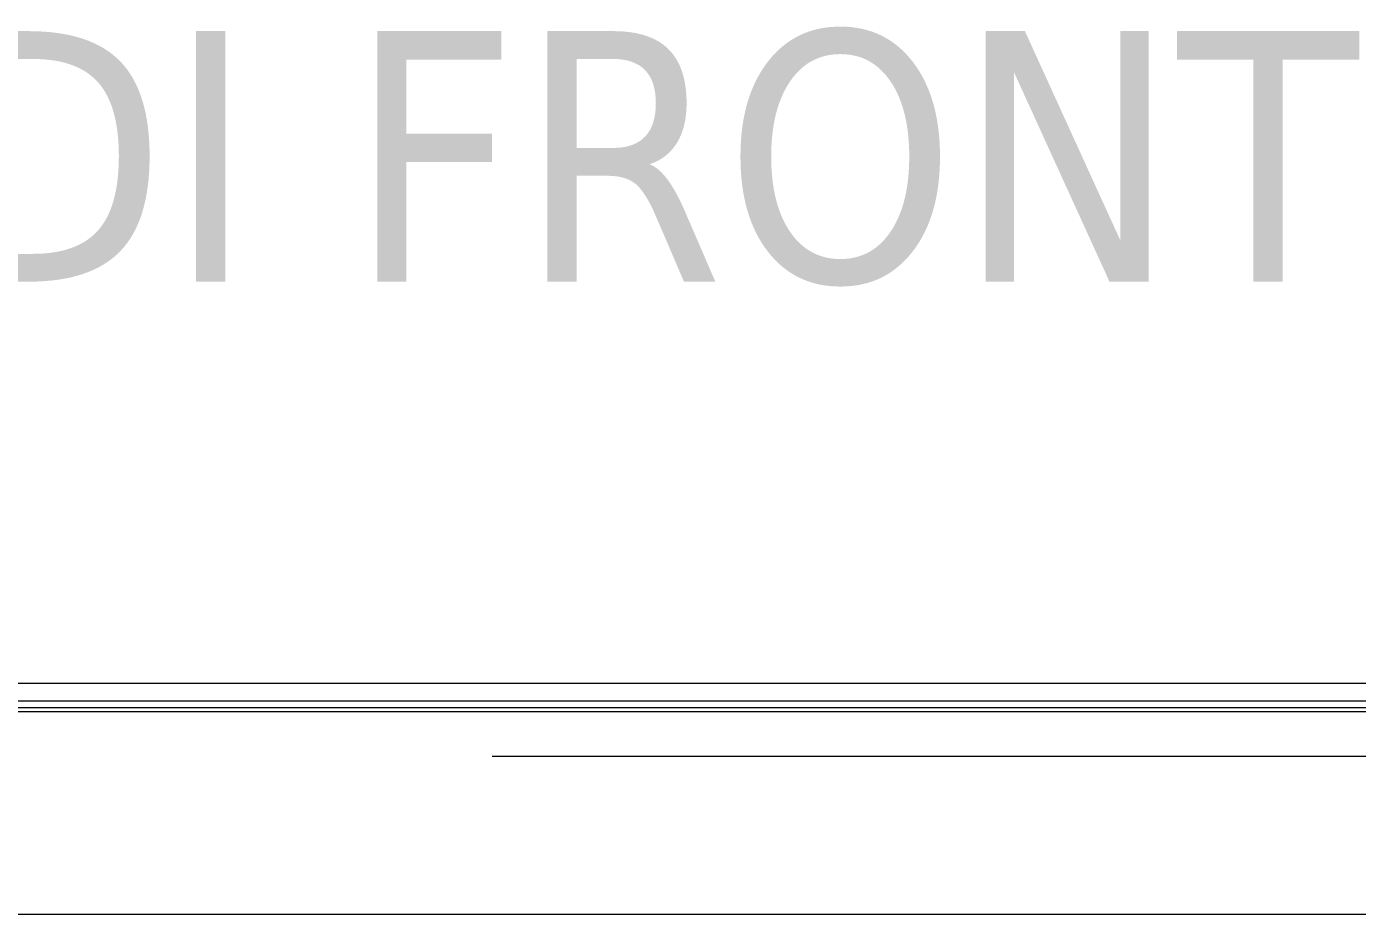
# Model space of a CAD drawing. Header units: millimetres. Extents: x 1359 to 3577, y 1333 to 3557.
# Drawn here: x 1595.7 to 1898.3, y 3354.6 to 3556.5 of the extents above; entities that cross this region are included whole.
import ezdxf
from ezdxf.enums import TextEntityAlignment as Align

# ---------------------------------------------------------------- set-up
doc = ezdxf.new("R2010")
doc.units = ezdxf.units.MM
doc.layers.add('000-PI-Oprema', color=30, linetype='Continuous', lineweight=5)
doc.layers.add('000-PI-ORMAR', color=2, linetype='Continuous')
doc.layers.add('002-PI-Kabelska kanalica', color=150, linetype='Continuous')
doc.styles.add('Tahoma', font='tahoma.ttf')

# ---------------------------------------------------------------- blocks, each defined once
blk = doc.blocks.new('montazna 2000x1000')
at = {"layer": '000-PI-ORMAR', "color": 0, "linetype": 'ByBlock', "lineweight": 0}
blk.add_line((855, 1893), (44, 1893), dxfattribs=at)
blk = doc.blocks.new('LL49 W 100-230V')
at = {"layer": '000-PI-Oprema', "color": 0, "linetype": 'ByBlock', "lineweight": 0, "ltscale": 0.25}
for p, q in [((45476.66, 36851.38), (46014.66, 36851.38)), ((46014.66, 36815.38), (45476.66, 36815.38))]:
    blk.add_line(p, q, dxfattribs=at)

msp = doc.modelspace()

# ---------------------------------------------------------------- linework, layer by layer
at = {"layer": '002-PI-Kabelska kanalica', "color": 0, "linetype": 'ByBlock', "lineweight": 0}
for p, q in [((1486.821, 3407.155), (2454.321, 3407.155)), ((1486.821, 3403.155), (1973.221, 3403.155)), ((1486.821, 3401.655), (1970.846, 3401.655)), ((1970.846, 3400.655), (1474.759, 3400.655))]:
    msp.add_line(p, q, dxfattribs=at)

# ---------------------------------------------------------------- block references
for name, p in [('LL49 W 100-230V', (-43775.088, -33460.827)), ('montazna 2000x1000', (1521.071, 1461.556))]:
    msp.add_blockref(name, p, dxfattribs=at)

# ---------------------------------------------------------------- texts
at = {"layer": '002-PI-Kabelska kanalica', "color": 0, "linetype": 'ByBlock', "lineweight": 0, "style": 'Tahoma'}
msp.add_text('VISTA DI FRONTE SENZA PORTE/   FRONT VIEW WITHOUT DOORS', height=57, dxfattribs=at).set_placement((2458.779, 3526.983), align=Align.MIDDLE_CENTER)

doc.saveas('drawing.dxf')
